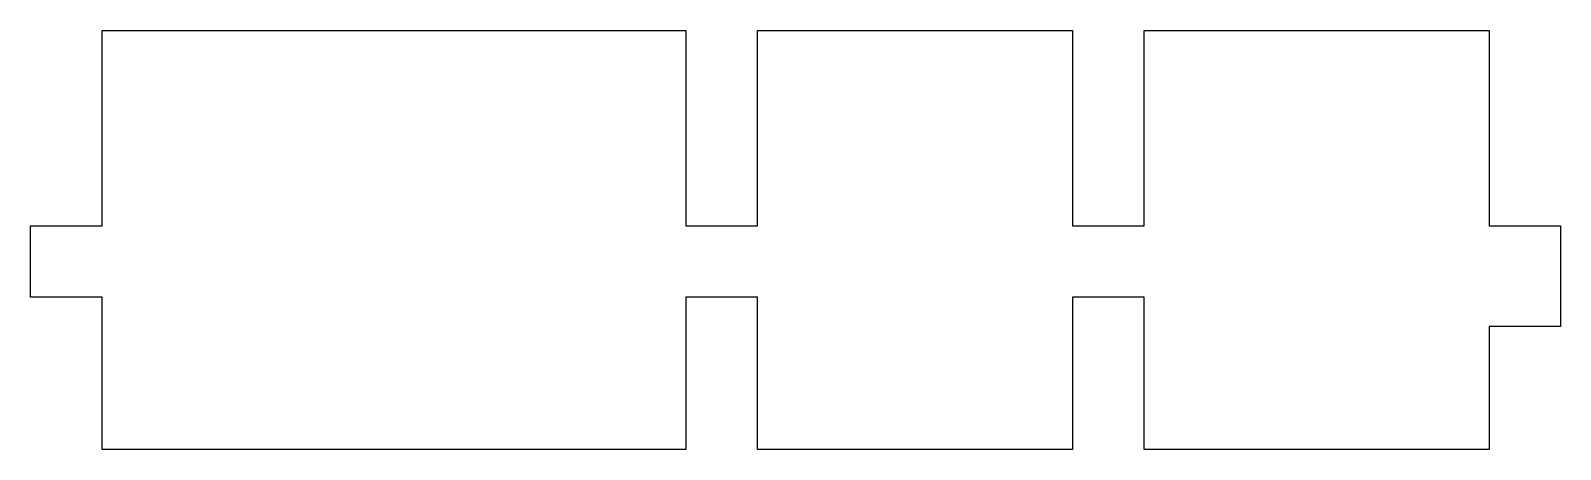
# Model space of a CAD drawing. Header units: millimetres. Extents: x 3574.7 to 3640, y 1424.4 to 1442.3.
import ezdxf

# ---------------------------------------------------------------- set-up
doc = ezdxf.new("R2010")
doc.units = ezdxf.units.MM

msp = doc.modelspace()

# ---------------------------------------------------------------- linework, layer by layer
at = {"color": 254}
for p, q in [((3577.733, 1433.924), (3577.733, 1442.269)), ((3577.733, 1442.269), (3602.652, 1442.269)), ((3602.652, 1442.269), (3602.652, 1433.924)), ((3605.698, 1433.924), (3605.698, 1442.269)), ((3605.698, 1442.269), (3619.152, 1442.269)), ((3619.152, 1442.269), (3619.152, 1433.924)), ((3622.201, 1433.924), (3622.201, 1442.269)), ((3622.201, 1442.269), (3636.921, 1442.269)), ((3636.921, 1442.269), (3636.921, 1433.924)), ((3574.684, 1430.876), (3574.684, 1433.924)), ((3574.684, 1433.924), (3577.733, 1433.924)), ((3602.652, 1433.924), (3605.698, 1433.924)), ((3619.152, 1433.924), (3622.201, 1433.924)), ((3636.921, 1433.924), (3639.966, 1433.924)), ((3639.966, 1433.924), (3639.966, 1429.629)), ((3577.733, 1430.876), (3574.684, 1430.876)), ((3577.733, 1424.379), (3577.733, 1430.876)), ((3605.698, 1430.876), (3602.652, 1430.876)), ((3602.652, 1430.876), (3602.652, 1424.379)), ((3605.698, 1424.379), (3605.698, 1430.876)), ((3622.201, 1430.876), (3619.152, 1430.876)), ((3619.152, 1430.876), (3619.152, 1424.379)), ((3622.201, 1424.379), (3622.201, 1430.876)), ((3639.966, 1429.629), (3636.921, 1429.629)), ((3636.921, 1429.629), (3636.921, 1424.379)), ((3602.652, 1424.379), (3577.733, 1424.379)), ((3619.152, 1424.379), (3605.698, 1424.379)), ((3636.921, 1424.379), (3622.201, 1424.379))]:
    msp.add_line(p, q, dxfattribs=at)

doc.saveas('drawing.dxf')
